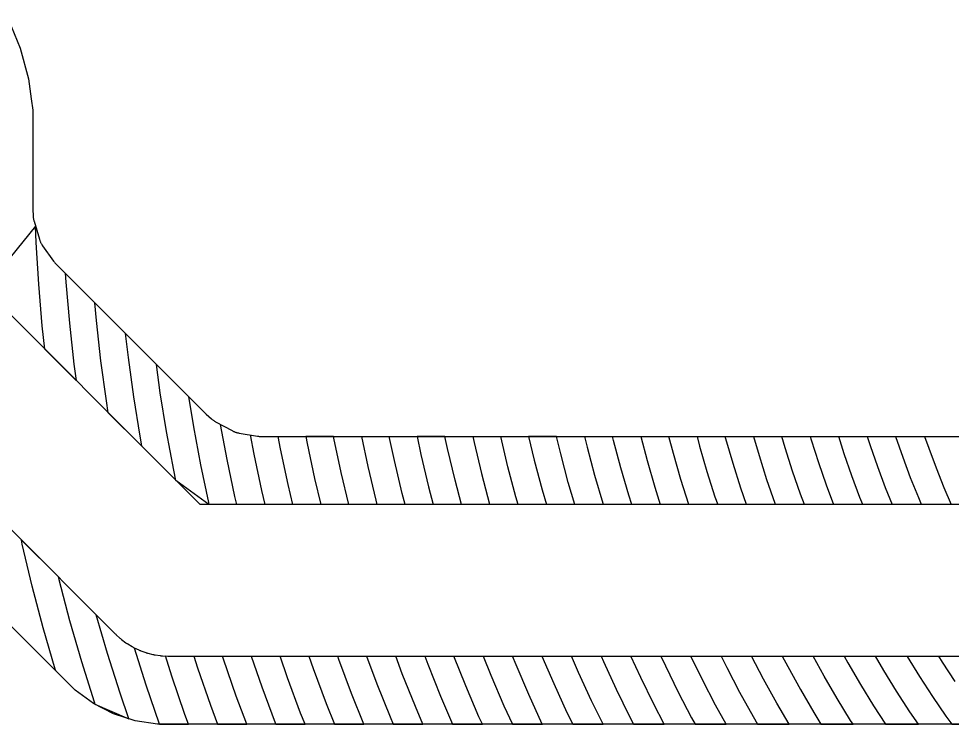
# Model space of a CAD drawing. Header units: metres. Extents: x 100 to 171, y -146 to -25.
# Drawn here: x 138.77 to 144.94, y -124.95 to -120.29 of the extents above; entities that cross this region are included whole.
import ezdxf

# ---------------------------------------------------------------- set-up
doc = ezdxf.new("R2010")
doc.units = ezdxf.units.M

msp = doc.modelspace()

# ---------------------------------------------------------------- linework, layer by layer
for points in [[(138.7035, -120.2906), (138.7838, -120.4844), (138.8381, -120.6871), (138.8556, -120.8196), (138.8655, -120.8951), (138.8655, -121.5392), (138.8655, -121.5423), (138.8656, -121.5454), (138.8658, -121.5485), (138.8687, -121.5948), (138.8689, -121.5986), (138.8693, -121.6023), (138.8698, -121.6061), (138.8704, -121.6099), (138.871, -121.6136), (138.8718, -121.6173), (138.8726, -121.621), (138.8736, -121.6247), (138.8746, -121.6283), (138.9097, -121.7463), (138.9109, -121.7499), (138.9121, -121.7536), (138.9134, -121.7571), (138.9148, -121.7607), (138.9163, -121.7642), (138.9179, -121.7677), (138.9196, -121.7711), (138.9214, -121.7745), (138.9232, -121.7778), (138.9251, -121.7811), (138.9272, -121.7843), (138.9292, -121.7875), (138.9314, -121.7907), (139.003, -121.8909), (139.0051, -121.8937), (139.0072, -121.8965), (139.0094, -121.8993), (139.0117, -121.902), (139.0141, -121.9046), (139.0165, -121.9072), (139.019, -121.9098), (140.0052, -122.896), (140.0074, -122.8982), (140.0097, -122.9003), (140.012, -122.9024), (140.0468, -122.9331), (140.0496, -122.9355), (140.0526, -122.9379), (140.0555, -122.9403), (140.0586, -122.9425), (140.0617, -122.9447), (140.0649, -122.9468), (140.0681, -122.9488), (140.0713, -122.9507), (140.0747, -122.9526), (140.1829, -123.0112), (140.1863, -123.0129), (140.1897, -123.0146), (140.1932, -123.0162), (140.1967, -123.0177), (140.2002, -123.0191), (140.2038, -123.0205), (140.2074, -123.0217), (140.2111, -123.0229), (140.2147, -123.0239), (140.2184, -123.0249), (140.2221, -123.0257), (140.2259, -123.0265), (140.2296, -123.0272), (140.3511, -123.0475), (140.3546, -123.048), (140.3581, -123.0485), (140.3616, -123.0488), (140.3651, -123.0491), (140.3687, -123.0493), (140.3722, -123.0495), (140.3758, -123.0495), (149.5255, -123.0495)], [(139.4778, -122.3686), (139.4955, -122.5279), (139.5308, -122.7884), (139.5726, -123.0479), (139.5846, -123.1122), (139.3654, -122.893), (139.3528, -122.8148), (139.3168, -122.55), (139.2874, -122.2843), (139.2773, -122.1681), (139.0813, -121.9721), (139.0849, -122.0313), (139.1082, -122.302), (139.1382, -122.572), (139.1529, -122.6806), (138.9462, -122.4738), (138.9291, -122.3196), (138.9054, -122.0445), (138.8885, -121.7689), (138.8845, -121.6616), (138.5467, -122.0743)], [(150.4998, -123.4998), (139.9722, -123.4998), (138.415, -121.9426)], [(139.895, -122.7858), (139.9273, -122.9864), (139.9738, -123.2361), (140.0264, -123.4846), (140.03, -123.4998), (139.8117, -123.3393), (139.7972, -123.2712), (139.7499, -123.0171), (139.7089, -122.762), (139.6834, -122.5742)], [(137.9672, -122.9095), (139.4113, -124.3537), (139.414, -124.3562), (139.4167, -124.3588), (139.4421, -124.3818), (139.4449, -124.3843), (139.4477, -124.3866), (139.4506, -124.3889), (139.4535, -124.3912), (139.4811, -124.4116), (139.4841, -124.4138), (139.4871, -124.4159), (139.4902, -124.4179), (139.4933, -124.4198), (139.5228, -124.4375), (139.526, -124.4393), (139.5292, -124.4411), (139.5325, -124.4428), (139.5358, -124.4444), (139.5669, -124.4591), (139.5702, -124.4607), (139.5736, -124.4621), (139.577, -124.4635), (139.5805, -124.4648), (139.6128, -124.4763), (139.6163, -124.4775), (139.6198, -124.4786), (139.6233, -124.4797), (139.6269, -124.4806), (139.6602, -124.489), (139.6638, -124.4898), (139.6674, -124.4906), (139.671, -124.4912), (139.6747, -124.4918), (139.7087, -124.4969), (139.7123, -124.4974), (139.716, -124.4978), (139.7196, -124.4981), (139.7233, -124.4983), (139.7576, -124.5), (139.7613, -124.5001), (139.765, -124.5002), (151, -124.5002)], [(140.3033, -123.0395), (140.3269, -123.1659), (140.3776, -123.4057), (140.4, -123.4998), (140.215, -123.4998), (140.202, -123.4452), (140.1503, -123.201), (140.1074, -122.9703)], [(141.0381, -123.0495), (141.0802, -123.248), (141.1327, -123.4693), (141.1408, -123.4998), (140.955, -123.4998), (140.9045, -123.2874), (140.8565, -123.0605), (140.8544, -123.0495), (140.6714, -123.0495), (140.68, -123.0956), (140.7289, -123.3269), (140.77, -123.4998), (140.585, -123.4998), (140.5533, -123.3663), (140.5034, -123.1307), (140.4883, -123.0495)], [(141.774, -123.0495), (141.7827, -123.0902), (141.8311, -123.2944), (141.8846, -123.4973), (141.8854, -123.4998), (141.6992, -123.4998), (141.6565, -123.3381), (141.607, -123.1297), (141.5901, -123.0495), (141.4061, -123.0495), (141.4314, -123.1691), (141.4819, -123.3819), (141.513, -123.4998), (141.3269, -123.4998), (141.3073, -123.4256), (141.2558, -123.2085), (141.2221, -123.0495)], [(142.513, -123.0495), (142.5296, -123.1194), (142.5785, -123.3053), (142.6321, -123.4898), (142.6352, -123.4998), (142.4476, -123.4998), (142.4051, -123.3533), (142.355, -123.1632), (142.328, -123.0495), (142.143, -123.0495), (142.1804, -123.2069), (142.2316, -123.4013), (142.2602, -123.4998), (142.0728, -123.4998), (142.0581, -123.4493), (142.0058, -123.2507), (141.9583, -123.0508), (141.958, -123.0495)], [(142.8834, -123.0495), (142.9255, -123.2093), (142.9766, -123.3853), (143.0128, -123.4998), (142.824, -123.4998), (142.8043, -123.4376), (142.752, -123.2573), (142.7042, -123.0757), (142.698, -123.0495)], [(143.2557, -123.0495), (143.2725, -123.1132), (143.3211, -123.2808), (143.3738, -123.4472), (143.3919, -123.4998), (143.2016, -123.4998), (143.1488, -123.3331), (143.099, -123.1612), (143.0695, -123.0495)], [(143.6288, -123.0495), (143.6656, -123.1763), (143.7156, -123.3343), (143.7695, -123.4909), (143.7728, -123.4998), (143.5822, -123.4998), (143.5447, -123.3907), (143.4933, -123.2286), (143.4459, -123.0652), (143.4418, -123.0495)], [(144.0036, -123.0495), (144.0101, -123.0718), (144.0574, -123.2213), (144.1084, -123.3696), (144.1568, -123.4998), (143.9648, -123.4998), (143.939, -123.4303), (143.8865, -123.2778), (143.8378, -123.1241), (143.8162, -123.0495)], [(144.3806, -123.0495), (144.3993, -123.1084), (144.4474, -123.2484), (144.499, -123.3871), (144.5441, -123.4998), (144.3502, -123.4998), (144.331, -123.4519), (144.2779, -123.309), (144.2283, -123.1649), (144.1918, -123.0495)], [(144.7597, -123.0495), (144.7864, -123.1271), (144.8348, -123.2575), (144.8865, -123.3867), (144.935, -123.4998), (144.7392, -123.4998), (144.7202, -123.4556), (144.6669, -123.3223), (144.6169, -123.1877), (144.5702, -123.0519), (144.5694, -123.0495)], [(151.0748, -124.9505), (139.6902, -124.9505), (139.5424, -124.9271), (139.4001, -124.8809), (139.2668, -124.8129), (139.1458, -124.725), (139.0317, -124.6109), (138.1199, -123.6991)], [(139.0181, -124.5973), (139.0148, -124.5871), (138.9355, -124.3134), (138.8628, -124.0379), (138.797, -123.7607), (138.7913, -123.7336), (139.033, -123.9753), (139.0375, -123.9942), (139.109, -124.2654), (139.1871, -124.5349), (139.2718, -124.8023), (139.2773, -124.8183), (139.5004, -124.9134), (139.4427, -124.7458), (139.3593, -124.4826), (139.2854, -124.2278)], [(139.5361, -124.4446), (139.6136, -124.6894), (139.702, -124.9463), (139.7036, -124.9505), (139.8956, -124.9505), (139.8715, -124.8856), (139.7846, -124.6329), (139.7422, -124.4992)], [(139.9313, -124.5002), (139.9555, -124.5764), (140.041, -124.825), (140.0876, -124.9505), (140.2796, -124.9505), (140.2105, -124.7644), (140.1264, -124.52), (140.1201, -124.5002)], [(140.3099, -124.5002), (140.3799, -124.7037), (140.4684, -124.9418), (140.4719, -124.9505), (140.6658, -124.9505), (140.6364, -124.877), (140.5494, -124.6431), (140.5002, -124.5002)], [(140.6906, -124.5002), (140.7189, -124.5824), (140.8043, -124.8123), (140.8596, -124.9505), (141.0534, -124.9505), (140.9723, -124.7475), (140.8884, -124.5218), (140.8809, -124.5002), (141.0723, -124.5002), (141.1402, -124.6827), (141.228, -124.9021), (141.2487, -124.9505), (141.4445, -124.9505), (141.3943, -124.8333), (141.3081, -124.6179), (141.2644, -124.5002)], [(141.4564, -124.5002), (141.4761, -124.5531), (141.5605, -124.7644), (141.6403, -124.9505), (141.8376, -124.9505), (141.8147, -124.9005), (141.7268, -124.6955), (141.6487, -124.5002), (141.8426, -124.5002), (141.8931, -124.6266), (141.9793, -124.8276), (142.0356, -124.9505), (142.2336, -124.9505), (142.2331, -124.9495), (142.1439, -124.7547), (142.0594, -124.5577), (142.0364, -124.5002)], [(142.2306, -124.5002), (142.3084, -124.6817), (142.3958, -124.8725), (142.4339, -124.9505), (142.6342, -124.9505), (142.5585, -124.7955), (142.473, -124.6088), (142.4264, -124.5002)], [(142.6222, -124.5002), (142.6375, -124.5358), (142.7212, -124.7186), (142.8094, -124.8992), (142.836, -124.9505), (143.0388, -124.9505), (142.9702, -124.8183), (142.884, -124.6416), (142.8192, -124.5002)], [(143.0171, -124.5002), (143.0467, -124.5647), (143.131, -124.7374), (143.2195, -124.9079), (143.2429, -124.9505), (143.4483, -124.9505), (143.3782, -124.8231), (143.2917, -124.6564), (143.2155, -124.5002)], [(143.4158, -124.5002), (143.4525, -124.5755), (143.537, -124.7382), (143.6254, -124.8989), (143.6555, -124.9505), (143.8638, -124.9505), (143.782, -124.8101), (143.6957, -124.6534), (143.6162, -124.5002)], [(143.819, -124.5002), (143.8545, -124.5685), (143.9386, -124.7214), (144.0265, -124.8722), (144.0747, -124.9505), (144.287, -124.9505), (144.2701, -124.9244), (144.1809, -124.7796), (144.0952, -124.6327), (144.0223, -124.5002)], [(144.2277, -124.5002), (144.2518, -124.544), (144.3352, -124.6871), (144.4222, -124.8281), (144.5018, -124.9505), (144.7194, -124.9505), (144.6622, -124.867), (144.5742, -124.7318), (144.4896, -124.5946), (144.4346, -124.5002), (144.6429, -124.5002), (144.644, -124.502), (144.7263, -124.6355), (144.8118, -124.767), (144.9005, -124.8963), (144.9397, -124.9505), (145.1631, -124.9505)], [(144.9615, -124.667), (144.8784, -124.5392), (144.8543, -124.5002), (145.0677, -124.5002)]]:
    msp.add_lwpolyline(points)

doc.saveas('drawing.dxf')
